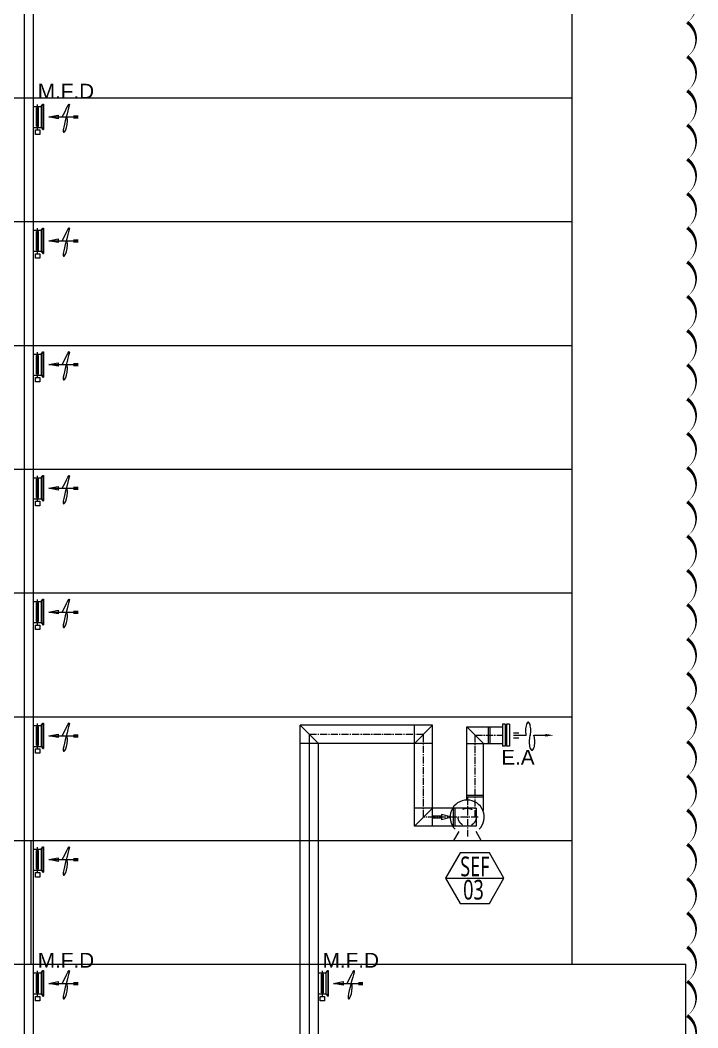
# Model space of a CAD drawing. Header units: millimetres. Extents: x 8533 to 164433, y 5768 to 115327.
# Drawn here: x 107270 to 125068, y 48651 to 75130 of the extents above; entities that cross this region are included whole.
import ezdxf
from ezdxf.enums import TextEntityAlignment as Align

# ---------------------------------------------------------------- set-up
doc = ezdxf.new("R2010")
doc.units = ezdxf.units.MM
doc.header["$LTSCALE"] = 250
doc.linetypes.add('CENTER2', pattern=[1.125, 0.75, -0.125, 0.125, -0.125])
doc.linetypes.add('HIDDEN', pattern=[2, 1, -1])
for name, color, linetype in [('@공사용도서 3차이후 수정', 211, 'Continuous'), ('ARC', 8, 'Continuous'), ('OUT', 4, 'Continuous'), ('p', 3, 'Continuous'), ('st', 4, 'Continuous'), ('text', 3, 'Continuous')]:
    doc.layers.add(name, color=color, linetype=linetype)
doc.styles.get("Standard").update_dxf_attribs({"font": ''})
doc.styles.add('STYLE1', font='arial.ttf')
doc.styles.get('Standard').set_extended_font_data('Malgun Gothic')

msp = doc.modelspace()

# ---------------------------------------------------------------- linework, layer by layer
at = {"layer": '@공사용도서 3차이후 수정'}
msp.add_lwpolyline([(124788, 48073, 0, 90, 0.520567), (124788, 48973, 0, 90, 0.520567), (124788, 49873, 0, 90, 0.520567), (124788, 50773, 0, 90, 0.520567), (124788, 51673, 0, 90, 0.520567), (124788, 52573, 0, 90, 0.520567), (124788, 53473, 0, 90, 0.520567), (124788, 54373, 0, 90, 0.520567), (124788, 55273, 0, 90, 0.520567), (124788, 56173, 0, 90, 0.520567), (124788, 57073, 0, 90, 0.520567), (124788, 57973, 0, 90, 0.520567), (124788, 58873, 0, 90, 0.520567), (124788, 59773, 0, 90, 0.520567), (124788, 60673, 0, 90, 0.520567), (124788, 61573, 0, 90, 0.520567), (124788, 62473, 0, 90, 0.520567), (124788, 63373, 0, 90, 0.520567), (124788, 64273, 0, 90, 0.520567), (124788, 65173, 0, 90, 0.520567), (124788, 66073, 0, 90, 0.520567), (124788, 66973, 0, 90, 0.520567), (124788, 67873, 0, 90, 0.520567), (124788, 68773, 0, 90, 0.520567), (124788, 69673, 0, 90, 0.520567), (124788, 70573, 0, 90, 0.520567), (124788, 71473, 0, 90, 0.520567), (124788, 72373, 0, 90, 0.520567), (124788, 73273, 0, 90, 0.520567), (124788, 74173, 0, 90, 0.520567), (124788, 75073, 0, 90, 0.520567), (124788, 75973, 0, 90, 0.520567)], format="xyseb", dxfattribs=at)
at = {"layer": 'ARC'}
for p, q in [((121757, 96785), (121757, 50321)), ((76949, 73088), (121757, 73088)), ((76949, 69836), (121757, 69836)), ((76949, 66583), (121757, 66583)), ((76949, 63331), (121757, 63331)), ((76949, 60078), (121757, 60078)), ((76949, 56826), (121757, 56826)), ((76949, 53573), (121757, 53573)), ((107548, 53573), (107548, 50321)), ((19211, 50321), (124754, 50321)), ((124754, 14961), (124754, 50321))]:
    msp.add_line(p, q, dxfattribs=at)
at = {"layer": 'OUT'}
for p, q in [((107623, 72861), (107820, 72861)), ((107702, 72825), (107754, 72825)), ((107702, 72341), (107702, 72825)), ((107728, 72245), (107728, 72913)), ((107754, 72341), (107754, 72825)), ((107820, 72861), (107864, 72921)), ((107820, 72861), (107820, 72310)), ((107864, 72921), (107864, 72253)), ((107864, 72921), (107880, 72921)), ((107880, 72921), (107880, 72253)), ((107623, 72310), (107820, 72310)), ((107702, 72341), (107754, 72341)), ((107820, 72310), (107864, 72253)), ((107864, 72253), (107880, 72253)), ((107728, 68992), (107728, 69661)), ((107820, 69609), (107864, 69668)), ((107864, 69668), (107880, 69668)), ((107864, 69668), (107864, 69000)), ((107880, 69668), (107880, 69000)), ((107623, 69609), (107820, 69609)), ((107702, 69572), (107754, 69572)), ((107702, 69089), (107702, 69572)), ((107754, 69089), (107754, 69572)), ((107820, 69609), (107820, 69057)), ((107623, 69057), (107820, 69057)), ((107702, 69089), (107754, 69089)), ((107820, 69057), (107864, 69000)), ((107864, 69000), (107880, 69000)), ((107623, 66356), (107820, 66356)), ((107702, 66320), (107754, 66320)), ((107702, 65836), (107702, 66320)), ((107728, 65740), (107728, 66408)), ((107754, 65836), (107754, 66320)), ((107820, 66356), (107864, 66416)), ((107820, 66356), (107820, 65805)), ((107864, 66416), (107880, 66416)), ((107864, 66416), (107864, 65748)), ((107880, 66416), (107880, 65748)), ((107623, 65805), (107820, 65805)), ((107702, 65836), (107754, 65836)), ((107820, 65805), (107864, 65748)), ((107864, 65748), (107880, 65748)), ((107623, 63104), (107820, 63104)), ((107702, 62584), (107702, 63067)), ((107702, 63067), (107754, 63067)), ((107728, 62487), (107728, 63156)), ((107754, 62584), (107754, 63067)), ((107820, 63104), (107864, 63163)), ((107820, 63104), (107820, 62552)), ((107864, 63163), (107880, 63163)), ((107864, 63163), (107864, 62495)), ((107880, 63163), (107880, 62495)), ((107623, 62552), (107820, 62552)), ((107702, 62584), (107754, 62584)), ((107820, 62552), (107864, 62495)), ((107864, 62495), (107880, 62495)), ((107623, 59851), (107820, 59851)), ((107728, 59235), (107728, 59903)), ((107820, 59851), (107864, 59911)), ((107820, 59851), (107820, 59300)), ((107864, 59911), (107864, 59243)), ((107864, 59911), (107880, 59911)), ((107880, 59911), (107880, 59243)), ((107702, 59815), (107754, 59815)), ((107702, 59331), (107702, 59815)), ((107754, 59331), (107754, 59815)), ((107702, 59331), (107754, 59331)), ((107623, 59300), (107820, 59300)), ((107820, 59300), (107864, 59243)), ((107864, 59243), (107880, 59243)), ((107623, 56599), (107820, 56599)), ((107702, 56562), (107754, 56562)), ((107702, 56079), (107702, 56562)), ((107728, 55983), (107728, 56651)), ((107754, 56079), (107754, 56562)), ((107820, 56599), (107864, 56659)), ((107820, 56599), (107820, 56048)), ((107864, 56659), (107880, 56659)), ((107864, 56659), (107864, 55990)), ((107880, 56659), (107880, 55990)), ((107623, 56048), (107820, 56048)), ((107702, 56079), (107754, 56079)), ((107820, 56048), (107864, 55990)), ((107864, 55990), (107880, 55990)), ((107623, 53346), (107820, 53346)), ((107702, 53310), (107754, 53310)), ((107702, 52826), (107702, 53310)), ((107728, 52730), (107728, 53398)), ((107754, 52826), (107754, 53310)), ((107820, 53346), (107864, 53406)), ((107820, 53346), (107820, 52795)), ((107864, 53406), (107880, 53406)), ((107864, 53406), (107864, 52738)), ((107880, 53406), (107880, 52738)), ((107623, 52795), (107820, 52795)), ((107702, 52826), (107754, 52826)), ((107820, 52795), (107864, 52738)), ((107864, 52738), (107880, 52738)), ((107623, 50094), (107820, 50094)), ((107702, 50058), (107754, 50058)), ((107702, 49574), (107702, 50058)), ((107728, 49478), (107728, 50146)), ((107754, 49574), (107754, 50058)), ((107820, 50094), (107864, 50154)), ((107820, 50094), (107820, 49543)), ((107864, 50154), (107880, 50154)), ((107864, 50154), (107864, 49486)), ((107880, 50154), (107880, 49486)), ((115106, 50094), (115302, 50094)), ((115184, 50058), (115236, 50058)), ((115184, 49574), (115184, 50058)), ((115210, 49478), (115210, 50146)), ((115236, 49574), (115236, 50058)), ((115302, 50094), (115347, 50154)), ((115302, 50094), (115302, 49543)), ((115347, 50154), (115362, 50154)), ((115347, 50154), (115347, 49486)), ((115362, 50154), (115362, 49486)), ((107623, 49543), (107820, 49543)), ((107702, 49574), (107754, 49574)), ((107820, 49543), (107864, 49486)), ((115106, 49543), (115302, 49543)), ((115184, 49574), (115236, 49574)), ((115302, 49543), (115347, 49486)), ((107864, 49486), (107880, 49486)), ((115347, 49486), (115362, 49486))]:
    msp.add_line(p, q, dxfattribs=at)
at = {"layer": 'OUT', "color": 1, "linetype": 'Continuous'}
msp.add_line((118440, 52582), (119976, 52582), dxfattribs=at)
at = {"layer": 'OUT', "elevation": 0}
for points in [[(107670, 72129), (107670, 72245), (107785, 72245), (107785, 72129)], [(107670, 68877), (107670, 68992), (107785, 68992), (107785, 68877)], [(107670, 65624), (107670, 65740), (107785, 65740), (107785, 65624)], [(107670, 62372), (107670, 62487), (107785, 62487), (107785, 62372)], [(107670, 59119), (107670, 59235), (107785, 59235), (107785, 59119)], [(107670, 55867), (107670, 55983), (107785, 55983), (107785, 55867)], [(107670, 52614), (107670, 52730), (107785, 52730), (107785, 52614)], [(107670, 49363), (107670, 49478), (107785, 49478), (107785, 49363)], [(115152, 49363), (115152, 49478), (115267, 49478), (115267, 49363)]]:
    msp.add_lwpolyline(points, close=True, dxfattribs=at)
at = {"layer": 'OUT', "color": 1, "linetype": 'Continuous', "elevation": 0}
msp.add_lwpolyline([(118824, 53247), (118440, 52582), (118824, 51917), (119592, 51917), (119976, 52582), (119592, 53247)], close=True, dxfattribs=at)
at = {"layer": 'p', "color": 1}
for p, q in [((107383, 16847), (107383, 93916)), ((108021, 72587), (108790, 72587)), ((108673, 72613), (108790, 72613)), ((108673, 72561), (108790, 72561)), ((108021, 69334), (108790, 69334)), ((108673, 69360), (108790, 69360)), ((108673, 69308), (108790, 69308)), ((108021, 66082), (108790, 66082)), ((108673, 66108), (108790, 66108)), ((108673, 66056), (108790, 66056)), ((108021, 62829), (108790, 62829)), ((108673, 62855), (108790, 62855)), ((108673, 62803), (108790, 62803)), ((108021, 59577), (108790, 59577)), ((108673, 59603), (108790, 59603)), ((108673, 59551), (108790, 59551)), ((108021, 56324), (108790, 56324)), ((108673, 56350), (108790, 56350)), ((108673, 56298), (108790, 56298)), ((114865, 16847), (114865, 56364)), ((108021, 53072), (108790, 53072)), ((108673, 53098), (108790, 53098)), ((108673, 53046), (108790, 53046)), ((108021, 49820), (108790, 49820)), ((108673, 49846), (108790, 49846)), ((108673, 49794), (108790, 49794)), ((115503, 49820), (116272, 49820)), ((116155, 49846), (116272, 49846)), ((116155, 49794), (116272, 49794))]:
    msp.add_line(p, q, dxfattribs=at)
at = {"layer": 'p', "color": 4, "linetype": 'Continuous'}
for p, q in [((107623, 16847), (107623, 93679)), ((114625, 16847), (114625, 56601)), ((115106, 56601), (114625, 56601)), ((115106, 16847), (115106, 56127))]:
    msp.add_line(p, q, dxfattribs=at)
at = {"layer": 'p', "color": 1, "linetype": 'Continuous'}
for p, q in [((108021, 72587), (108269, 72633)), ((108269, 72540), (108021, 72587)), ((108269, 72633), (108269, 72540)), ((108021, 69334), (108269, 69381)), ((108269, 69381), (108269, 69288)), ((108269, 69288), (108021, 69334)), ((108021, 66082), (108269, 66128)), ((108269, 66035), (108021, 66082)), ((108269, 66128), (108269, 66035)), ((108021, 62829), (108269, 62876)), ((108269, 62783), (108021, 62829)), ((108269, 62876), (108269, 62783)), ((108021, 59577), (108269, 59623)), ((108269, 59530), (108021, 59577)), ((108269, 59623), (108269, 59530)), ((108021, 56324), (108269, 56371)), ((108269, 56278), (108021, 56324)), ((108269, 56371), (108269, 56278)), ((108021, 53072), (108269, 53118)), ((108269, 53026), (108021, 53072)), ((108269, 53118), (108269, 53026)), ((108021, 49820), (108269, 49867)), ((108269, 49774), (108021, 49820)), ((108269, 49867), (108269, 49774)), ((115503, 49820), (115751, 49867)), ((115751, 49774), (115503, 49820)), ((115751, 49867), (115751, 49774))]:
    msp.add_line(p, q, dxfattribs=at)
at = {"layer": 'p', "color": 1}
for points in [[(108374, 72587), (108440, 72716), (108490, 72813), (108526, 72878), (108549, 72915), (108561, 72926), (108563, 72913), (108556, 72878), (108542, 72823), (108523, 72751), (108500, 72667), (108476, 72577), (108452, 72485), (108430, 72396), (108413, 72316), (108403, 72251), (108401, 72204), (108409, 72182), (108424, 72182), (108445, 72204), (108466, 72247), (108486, 72307), (108501, 72385), (108509, 72479), (108506, 72587)], [(108374, 69334), (108440, 69464), (108490, 69560), (108526, 69626), (108549, 69663), (108561, 69673), (108563, 69660), (108556, 69625), (108542, 69570), (108523, 69499), (108500, 69415), (108476, 69324), (108452, 69232), (108430, 69144), (108413, 69064), (108403, 68998), (108401, 68952), (108409, 68929), (108424, 68930), (108445, 68952), (108466, 68994), (108486, 69055), (108501, 69133), (108509, 69227), (108506, 69334)], [(108374, 66082), (108440, 66211), (108490, 66308), (108526, 66373), (108549, 66410), (108561, 66421), (108563, 66408), (108556, 66373), (108542, 66318), (108523, 66246), (108500, 66162), (108476, 66072), (108452, 65980), (108430, 65891), (108413, 65811), (108403, 65746), (108401, 65700), (108409, 65677), (108424, 65677), (108445, 65699), (108466, 65742), (108486, 65802), (108501, 65880), (108509, 65974), (108506, 66082)], [(108374, 62829), (108440, 62959), (108490, 63055), (108526, 63121), (108549, 63158), (108561, 63169), (108563, 63155), (108556, 63120), (108542, 63065), (108523, 62994), (108500, 62910), (108476, 62819), (108452, 62727), (108430, 62639), (108413, 62559), (108403, 62493), (108401, 62447), (108409, 62424), (108424, 62425), (108445, 62447), (108466, 62489), (108486, 62550), (108501, 62628), (108509, 62722), (108506, 62829)], [(108374, 59577), (108440, 59706), (108490, 59803), (108526, 59868), (108549, 59905), (108561, 59916), (108563, 59903), (108556, 59868), (108542, 59813), (108523, 59741), (108500, 59658), (108476, 59567), (108452, 59475), (108430, 59386), (108413, 59306), (108403, 59241), (108401, 59195), (108409, 59172), (108424, 59172), (108445, 59194), (108466, 59237), (108486, 59298), (108501, 59375), (108509, 59469), (108506, 59577)], [(108374, 56324), (108440, 56454), (108490, 56550), (108526, 56616), (108549, 56653), (108561, 56664), (108563, 56650), (108556, 56615), (108542, 56560), (108523, 56489), (108500, 56405), (108476, 56314), (108452, 56222), (108430, 56134), (108413, 56054), (108403, 55988), (108401, 55942), (108409, 55919), (108424, 55920), (108445, 55942), (108466, 55984), (108486, 56045), (108501, 56123), (108509, 56217), (108506, 56324)], [(108374, 53072), (108440, 53201), (108490, 53298), (108526, 53363), (108549, 53400), (108561, 53411), (108563, 53398), (108556, 53363), (108542, 53308), (108523, 53236), (108500, 53153), (108476, 53062), (108452, 52970), (108430, 52881), (108413, 52801), (108403, 52736), (108401, 52690), (108409, 52667), (108424, 52667), (108445, 52689), (108466, 52732), (108486, 52793), (108501, 52871), (108509, 52964), (108506, 53072)], [(108374, 49820), (108440, 49949), (108490, 50046), (108526, 50111), (108549, 50148), (108561, 50159), (108563, 50146), (108556, 50111), (108542, 50056), (108523, 49984), (108500, 49901), (108476, 49810), (108452, 49718), (108430, 49629), (108413, 49550), (108403, 49484), (108401, 49438), (108409, 49415), (108424, 49416), (108445, 49438), (108466, 49480), (108486, 49541), (108501, 49619), (108509, 49712), (108506, 49820)], [(115856, 49820), (115922, 49949), (115972, 50046), (116008, 50111), (116031, 50148), (116043, 50159), (116045, 50146), (116038, 50111), (116024, 50056), (116005, 49984), (115982, 49901), (115958, 49810), (115934, 49718), (115912, 49629), (115895, 49550), (115885, 49484), (115883, 49438), (115891, 49415), (115907, 49416), (115927, 49438), (115948, 49480), (115968, 49541), (115983, 49619), (115991, 49712), (115988, 49820)]]:
    msp.add_lwpolyline(points, dxfattribs=at)
at = {"layer": 'st', "color": 4}
for p, q in [((115106, 56127), (114625, 56601)), ((118099, 56601), (115106, 56601)), ((117625, 53952), (117625, 56601)), ((118099, 53952), (118099, 56601)), ((119442, 56123), (119003, 56561)), ((119003, 54648), (119003, 56561)), ((119003, 56561), (119935, 56561)), ((119562, 56561), (119562, 56123)), ((119601, 56561), (119601, 56123)), ((119935, 56634), (119935, 56050)), ((120008, 56634), (119935, 56634)), ((120008, 56634), (120008, 56050)), ((120047, 56634), (120047, 56050)), ((120120, 56634), (120047, 56634)), ((120120, 56634), (120120, 56050)), ((118099, 56127), (114625, 56127)), ((119003, 56124), (119935, 56124)), ((119441, 54358), (119441, 56124)), ((120008, 56050), (119935, 56050)), ((120120, 56050), (120047, 56050)), ((119003, 54762), (119442, 54762)), ((119003, 54723), (119442, 54723)), ((119247, 54426), (117625, 54426)), ((118646, 54426), (118646, 53952)), ((118683, 54426), (118683, 53952)), ((119247, 54426), (119247, 53952)), ((118338, 54216), (118113, 54216)), ((118338, 54162), (118113, 54162)), ((118338, 54260), (118338, 54118)), ((118603, 54189), (118338, 54260)), ((118603, 54189), (118338, 54118)), ((119247, 53952), (117625, 53952)), ((118663, 53573), (118796, 53813)), ((119380, 53573), (119247, 53813)), ((118663, 53573), (119380, 53573))]:
    msp.add_line(p, q, dxfattribs=at)
at = {"layer": 'st'}
for p, q in [((117625, 56127), (118099, 56601)), ((117625, 53952), (118099, 54426))]:
    msp.add_line(p, q, dxfattribs=at)
at = {"layer": 'st', "color": 1}
for p, q in [((120225, 56405), (120365, 56405)), ((120225, 56274), (120365, 56274)), ((120228, 56339), (120557, 56339)), ((120666, 56339), (120668, 56339)), ((120758, 56339), (121113, 56339))]:
    msp.add_line(p, q, dxfattribs=at)
at = {"layer": 'st', "color": 1, "linetype": 'CENTER2'}
for p, q in [((114865, 56364), (117862, 56364)), ((117862, 54189), (117862, 56364)), ((119222, 54183), (119222, 56342)), ((119222, 56342), (119935, 56342)), ((119301, 54189), (117862, 54189))]:
    msp.add_line(p, q, dxfattribs=at)
at = {"layer": 'st', "color": 4, "linetype": 'CENTER2'}
msp.add_line((119022, 54701), (119022, 53677), dxfattribs=at)
at = {"layer": 'st', "color": 1, "elevation": 0}
for points in [[(120668, 56339, 0.02484), (120674, 56377, 0.032193), (120680, 56466, 0.032193), (120674, 56555, 0.043567), (120660, 56619, 0.086075), (120633, 56673, 0.23532), (120612, 56683, 0.23532), (120591, 56673, 0.086075), (120564, 56619, 0.043567), (120550, 56555, 0.032193), (120544, 56466, 0.032193), (120550, 56377, 0.02484), (120557, 56339)], [(120666, 56339, 0.025799), (120659, 56323, 0.046785), (120644, 56257, 0.034822), (120637, 56167, 0.034822), (120644, 56077, 0.046785), (120659, 56011, 0.089905), (120689, 55957, 0.225171), (120712, 55946, 0.225171), (120735, 55957, 0.089905), (120765, 56011, 0.046785), (120780, 56077, 0.034822), (120787, 56167, 0.034822), (120780, 56257, 0.046785), (120765, 56323, 0.025799), (120758, 56339)]]:
    msp.add_lwpolyline(points, format="xyb", dxfattribs=at)
at = {"layer": 'st', "color": 4, "linetype": 'HIDDEN'}
msp.add_circle((119010, 54189), 237, dxfattribs=at)
at = {"layer": 'st', "color": 4}
msp.add_arc((119010, 54189), 448, 314.3784, 225.6216, dxfattribs=at)
at = {"layer": 'st', "color": 1}
msp.add_solid([(121064, 56304), (121064, 56375), (121279, 56339)], dxfattribs=at)

# ---------------------------------------------------------------- texts
at = {"layer": 'st', "color": 2, "style": 'STYLE1'}
for s, p in [('M.F.D', (107732, 73069)), ('E.A', (119905, 55567)), ('M.F.D', (107732, 50233)), ('M.F.D', (115214, 50233))]:
    msp.add_text(s, height=389.3, dxfattribs=at).set_placement(p)
at = {"layer": 'text', "width": 0.7}
for s, p in [('SEF', (119212, 52634)), ('03', (119175, 52022))]:
    msp.add_text(s, height=518.4, dxfattribs=at).set_placement(p, align=Align.CENTER)

doc.saveas('drawing.dxf')
